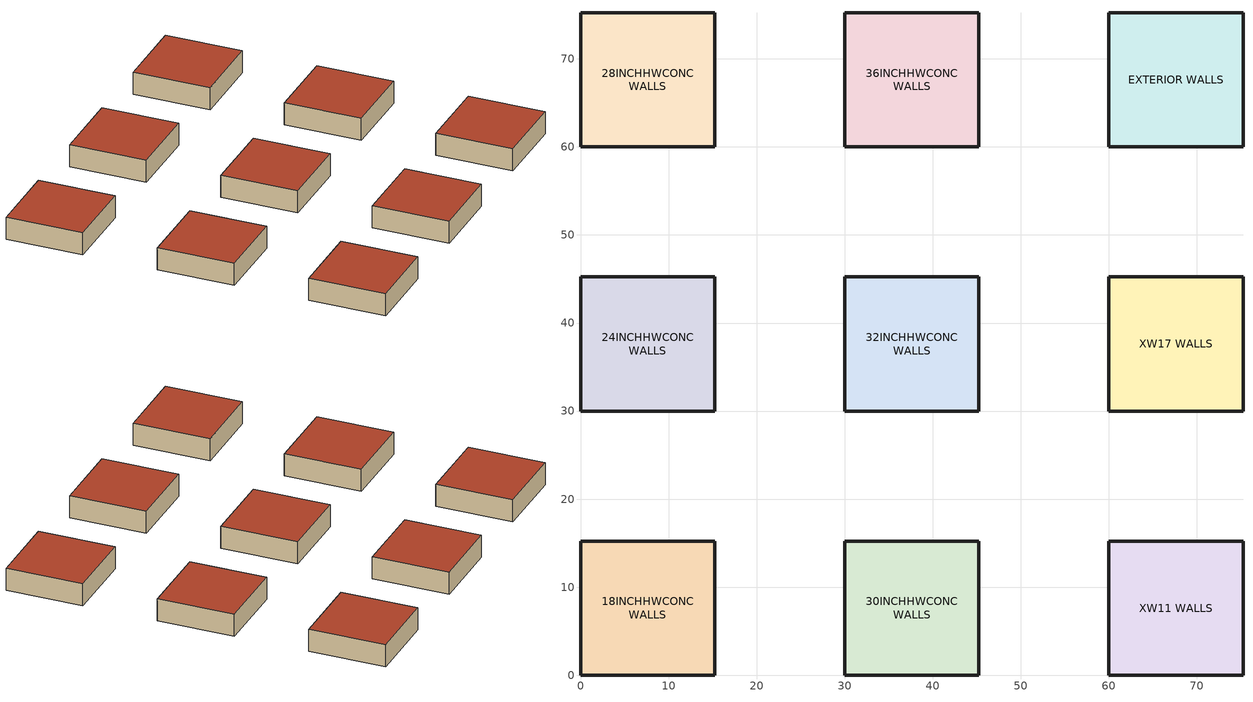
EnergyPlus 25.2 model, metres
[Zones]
18INCHHWCONC WALLS
 floor ground (SLAB FLOOR): 15.24,15.24 15.24,0 0,0 0,15.24 z0
 wall outside (18 INCHHWCONC): 0,0 15.24,0 15.24,15.24 0,15.24 0,0 z0:4.57
 roof outside (ROOF31): 0,15.24 0,0 15.24,0 15.24,15.24 z4.57
24INCHHWCONC WALLS
 floor ground (SLAB FLOOR): 15.24,45.24 15.24,30 0,30 0,45.24 z0
 wall outside (24 INCHHWCONC): 0,30 15.24,30 15.24,45.24 0,45.24 0,30 z0:4.57
 roof outside (ROOF31): 0,45.24 0,30 15.24,30 15.24,45.24 z4.57
28INCHHWCONC WALLS
 floor ground (SLAB FLOOR): 15.24,75.24 15.24,60 0,60 0,75.24 z0
 wall outside (28 INCHHWCONC): 0,60 15.24,60 15.24,75.24 0,75.24 0,60 z0:4.57
 roof outside (ROOF31): 0,75.24 0,60 15.24,60 15.24,75.24 z4.57
30INCHHWCONC WALLS
 floor ground (SLAB FLOOR): 45.24,15.24 45.24,0 30,0 30,15.24 z0
 wall outside (30 INCHHWCONC): 30,0 45.24,0 45.24,15.24 30,15.24 30,0 z0:4.57
 roof outside (ROOF31): 30,15.24 30,0 45.24,0 45.24,15.24 z4.57
32INCHHWCONC WALLS
 floor ground (SLAB FLOOR): 45.24,45.24 45.24,30 30,30 30,45.24 z0
 wall outside (32 INCHHWCONC): 30,30 45.24,30 45.24,45.24 30,45.24 30,30 z0:4.57
 roof outside (ROOF31): 30,45.24 30,30 45.24,30 45.24,45.24 z4.57
36INCHHWCONC WALLS
 floor ground (SLAB FLOOR): 45.24,75.24 45.24,60 30,60 30,75.24 z0
 wall outside (36 INCHHWCONC): 30,60 45.24,60 45.24,75.24 30,75.24 30,60 z0:4.57
 roof outside (ROOF31): 30,75.24 30,60 45.24,60 45.24,75.24 z4.57
XW11 WALLS
 floor ground (SLAB FLOOR): 75.24,15.24 75.24,0 60,0 60,15.24 z0
 wall outside (EXTWALL11): 60,0 75.24,0 75.24,15.24 60,15.24 60,0 z0:4.57
 roof outside (ROOF31): 60,15.24 60,0 75.24,0 75.24,15.24 z4.57
XW17 WALLS
 floor ground (SLAB FLOOR): 75.24,45.24 75.24,30 60,30 60,45.24 z0
 wall outside (EXTWALL17): 60,30 75.24,30 75.24,45.24 60,45.24 60,30 z0:4.57
 roof outside (ROOF31): 60,45.24 60,30 75.24,30 75.24,45.24 z4.57
EXTERIOR WALLS
 floor ground (SLAB FLOOR): 75.24,75.24 75.24,60 60,60 60,75.24 z0
 wall outside (EXTERIOR): 60,60 75.24,60 75.24,75.24 60,75.24 60,60 z0:4.57
 roof outside (ROOF31): 60,75.24 60,60 75.24,60 75.24,75.24 z4.57
[Building]
CTF TEST ZONES: North Axis {deg}=0; Terrain=Suburbs; Loads Convergence Tolerance Value {W}=0.04; Temperature Convergence Tolerance Value {deltaC}=0.04; Solar Distribution=FullExterior; Maximum Number of Warmup Days=35; Minimum Number of Warmup Days=6
[Site:Location]
Denver Stapleton Intl Arpt CO USA WMO=724690: Latitude {deg}=39.77; Longitude {deg}=-104.87; Time Zone {hr}=-7; Elevation {m}=1611
[SizingPeriod:DesignDay] Day of Month=21; Humidity Condition Type=Wetbulb; Barometric Pressure {Pa}=83411; Rain Indicator=No; Snow Indicator=No; Daylight Saving Time Indicator=No; Solar Model Indicator=ASHRAEClearSky
Name | Month | Day Type | Maximum Dry-Bulb Temperature {C} | Daily Dry-Bulb Temperature Range {deltaC} | Wetbulb or DewPoint at Maximum Dry-Bulb {C} | Wind Speed {m/s} | Wind Direction {deg} | Sky Clearness
Denver Stapleton Intl Arpt Ann Htg 99.6% Condns DB | 12 | WinterDesignDay | -20 | 0 | -20 | 2.3 | 180 | 0
Denver Stapleton Intl Arpt No Solar Ann Clg .4% Condns DB=>MWB | 7 | SummerDesignDay | 34.1 | 15.2 | 15.9 | 4 | 120 | 0
Denver Stapleton Intl Arpt Ann Clg .4% Condns DB=>MWB | 7 | SummerDesignDay | 34.1 | 15.2 | 15.9 | 4 | 120 | 1
[Site:GroundTemperature:BuildingSurface]
18.89, 18.92, 19.02, 19.12, 19.21, 19.23, 19.07, 19.32, 19.09, 19.21, 19.13, 18.96
[Material] Thermal Absorptance=0.9
Name | Roughness | Thickness {m} | Conductivity {W/m-K} | Density {kg/m3} | Specific Heat {J/kg-K} | Solar Absorptance | Visible Absorptance
A1 - 1 IN STUCCO | Smooth | 0.0253898 | 0.691831 | 1858.142 | 836.8 | 0.92 | 0.92
C11 - 12 IN HW CONCRETE | MediumRough | 0.3048 | 1.729577 | 2242.585 | 836.8 | 0.65 | 0.65
C13 - 6 IN HW CONCRETE | MediumRough | 0.1524 | 1.729577 | 2242.585 | 836.8 | 0.65 | 0.65
E1 - 3 / 4 IN PLASTER OR GYP BOARD | Smooth | 0.01905 | 0.726422 | 1601.846 | 836.8 | 0.92 | 0.92
CONCRETE - SAND AND GRAVEL 4 IN | MediumRough | 0.101498 | 1.729577 | 2242.585 | 836.8 | 0.6 | 0.6
E2 - 1 / 2 IN SLAG OR STONE | Rough | 0.0127102 | 1.435549 | 881.0155 | 1673.6 | 0.55 | 0.55
E3 - 3 / 8 IN FELT AND MEMBRANE | Rough | 0.00954024 | 0.190253 | 1121.292 | 1673.6 | 0.75 | 0.75
B6 - 2 IN DENSE INSULATION | VeryRough | 0.0509016 | 0.0432394 | 91.30524 | 836.8 | 0.5 | 0.5
C12 - 2 IN HW CONCRETE | MediumRough | 0.0509016 | 1.729577 | 2242.585 | 836.8 | 0.65 | 0.65
C5 - 4 IN HW CONCRETE | MediumRough | 0.101498 | 1.729577 | 2242.585 | 836.8 | 0.65 | 0.65
C10 - 8 IN HW CONCRETE | MediumRough | 0.203302 | 1.729577 | 2242.585 | 836.8 | 0.65 | 0.65
A2 - 4 IN DENSE FACE BRICK | Rough | 0.101498 | 1.245296 | 2082.4 | 920.48 | 0.93 | 0.93
C9 - 8 IN COMMON BRICK | Rough | 0.203302 | 0.726422 | 1922.216 | 836.8 | 0.72 | 0.72
B3 - 2 IN INSULATION | VeryRough | 0.0509016 | 0.0432394 | 32.03693 | 836.8 | 0.5 | 0.5
C2 - 4 IN LW CONCRETE BLOCK | MediumRough | 0.101498 | 0.380507 | 608.7016 | 836.8 | 0.65 | 0.65
[Material:AirGap]
B1 - AIRSPACE RESISTANCE: Thermal Resistance {m2-K/W}=0.160367
[Construction]
18 INCHHWCONC: A1 - 1 IN STUCCO, C11 - 12 IN HW CONCRETE, C13 - 6 IN HW CONCRETE, E1 - 3 / 4 IN PLASTER OR GYP BOARD
SLAB FLOOR: CONCRETE - SAND AND GRAVEL 4 IN
ROOF31: E2 - 1 / 2 IN SLAG OR STONE, E3 - 3 / 8 IN FELT AND MEMBRANE, B6 - 2 IN DENSE INSULATION, C12 - 2 IN HW CONCRETE
24 INCHHWCONC: A1 - 1 IN STUCCO, C11 - 12 IN HW CONCRETE, C11 - 12 IN HW CONCRETE, E1 - 3 / 4 IN PLASTER OR GYP BOARD
28 INCHHWCONC: A1 - 1 IN STUCCO, C11 - 12 IN HW CONCRETE, C11 - 12 IN HW CONCRETE, C5 - 4 IN HW CONCRETE, E1 - 3 / 4 IN PLASTER OR GYP BOARD
30 INCHHWCONC: A1 - 1 IN STUCCO, C11 - 12 IN HW CONCRETE, C11 - 12 IN HW CONCRETE, C13 - 6 IN HW CONCRETE, E1 - 3 / 4 IN PLASTER OR GYP BOARD
32 INCHHWCONC: A1 - 1 IN STUCCO, C10 - 8 IN HW CONCRETE, C10 - 8 IN HW CONCRETE, C10 - 8 IN HW CONCRETE, C10 - 8 IN HW CONCRETE, E1 - 3 / 4 IN PLASTER OR GYP BOARD
36 INCHHWCONC: A1 - 1 IN STUCCO, C11 - 12 IN HW CONCRETE, C11 - 12 IN HW CONCRETE, C11 - 12 IN HW CONCRETE, E1 - 3 / 4 IN PLASTER OR GYP BOARD
EXTWALL11: A1 - 1 IN STUCCO, C11 - 12 IN HW CONCRETE, E1 - 3 / 4 IN PLASTER OR GYP BOARD
EXTWALL17: A2 - 4 IN DENSE FACE BRICK, C9 - 8 IN COMMON BRICK, B1 - AIRSPACE RESISTANCE, E1 - 3 / 4 IN PLASTER OR GYP BOARD
EXTERIOR: A2 - 4 IN DENSE FACE BRICK, B3 - 2 IN INSULATION, C2 - 4 IN LW CONCRETE BLOCK, E1 - 3 / 4 IN PLASTER OR GYP BOARD
[Zone] Type=1; Multiplier=1; Ceiling Height {m}=autocalculate; Volume {m3}=autocalculate
18INCHHWCONC WALLS; 24INCHHWCONC WALLS; 28INCHHWCONC WALLS; 30INCHHWCONC WALLS; 32INCHHWCONC WALLS; 36INCHHWCONC WALLS; XW11 WALLS; XW17 WALLS; EXTERIOR WALLS
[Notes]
CTFTestsPart2.idf
Basic file description: Conduction transfer tests for EnergyPlus
Run:      3 design days.
Building: Fictional 9 zone building.  Each zone has a different
wall construction, these are standard constructions from the BLAST libraries. No windows.
Internal: None.
System:   None.
Plant:    None.
SolDis=FullExterior, Aniso, Detailed Interior and Exterior Convection
Denver Stapleton Intl Arpt CO USA Annual Heating Design Conditions Wind Speed=2.3m/s Wind Dir=180
Coldest Month=December
Denver Stapleton Intl Arpt CO USA Annual Heating 99.6%, MaxDB=-20?C
Denver Stapleton Intl Arpt Annual Cooling Design Conditions Wind Speed=4m/s Wind Dir=120
Hottest Month=July
Denver Stapleton Intl Arpt CO USA Annual Cooling (DB=>MWB) .4%, MaxDB=34.1?C MWB=15.9?C
Denver Stapleton Intl Arpt Annual Cooling Design Conditions Wind Speed=4m/s Wind Dir=120
Hottest Month=July
Denver Stapleton Intl Arpt CO USA Annual Cooling (DB=>MWB) .4%, MaxDB=34.1?C MWB=15.9?C
